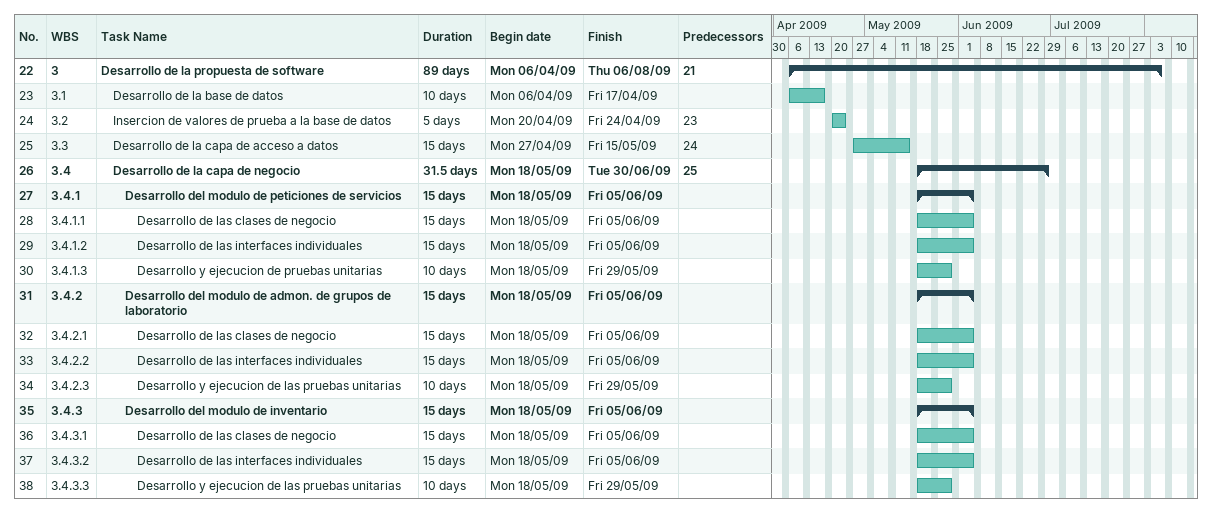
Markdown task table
| ID | WBS | Task | Duration | Start | Finish | Predecessors |
|---|---|---|---|---|---|---|
| 22 | 3 | **Desarrollo de la propuesta de software** | 89d | 2009-04-06 | 2009-08-06 | 21 |
| 23 | 3.1 | Desarrollo de la base de datos | 10d | 2009-04-06 | 2009-04-17 |  |
| 24 | 3.2 | Insercion de valores de prueba a la base de datos | 5d | 2009-04-20 | 2009-04-24 | 23 |
| 25 | 3.3 | Desarrollo de la capa de acceso a datos | 15d | 2009-04-27 | 2009-05-15 | 24 |
| 26 | 3.4 | **Desarrollo de la capa de negocio** | 31.5d | 2009-05-18 | 2009-06-30 | 25 |
| 27 | 3.4.1 | **Desarrollo del modulo de peticiones de servicios** | 15d | 2009-05-18 | 2009-06-05 |  |
| 28 | 3.4.1.1 | Desarrollo de las clases de negocio | 15d | 2009-05-18 | 2009-06-05 |  |
| 29 | 3.4.1.2 | Desarrollo de las interfaces individuales | 15d | 2009-05-18 | 2009-06-05 |  |
| 30 | 3.4.1.3 | Desarrollo y ejecucion de pruebas unitarias | 10d | 2009-05-18 | 2009-05-29 |  |
| 31 | 3.4.2 | **Desarrollo del modulo de admon. de grupos de laboratorio** | 15d | 2009-05-18 | 2009-06-05 |  |
| 32 | 3.4.2.1 | Desarrollo de las clases de negocio | 15d | 2009-05-18 | 2009-06-05 |  |
| 33 | 3.4.2.2 | Desarrollo de las interfaces individuales | 15d | 2009-05-18 | 2009-06-05 |  |
| 34 | 3.4.2.3 | Desarrollo y ejecucion de las pruebas unitarias | 10d | 2009-05-18 | 2009-05-29 |  |
| 35 | 3.4.3 | **Desarrollo del modulo de inventario** | 15d | 2009-05-18 | 2009-06-05 |  |
| 36 | 3.4.3.1 | Desarrollo de las clases de negocio | 15d | 2009-05-18 | 2009-06-05 |  |
| 37 | 3.4.3.2 | Desarrollo de las interfaces individuales | 15d | 2009-05-18 | 2009-06-05 |  |
| 38 | 3.4.3.3 | Desarrollo y ejecucion de las pruebas unitarias | 10d | 2009-05-18 | 2009-05-29 |  |
